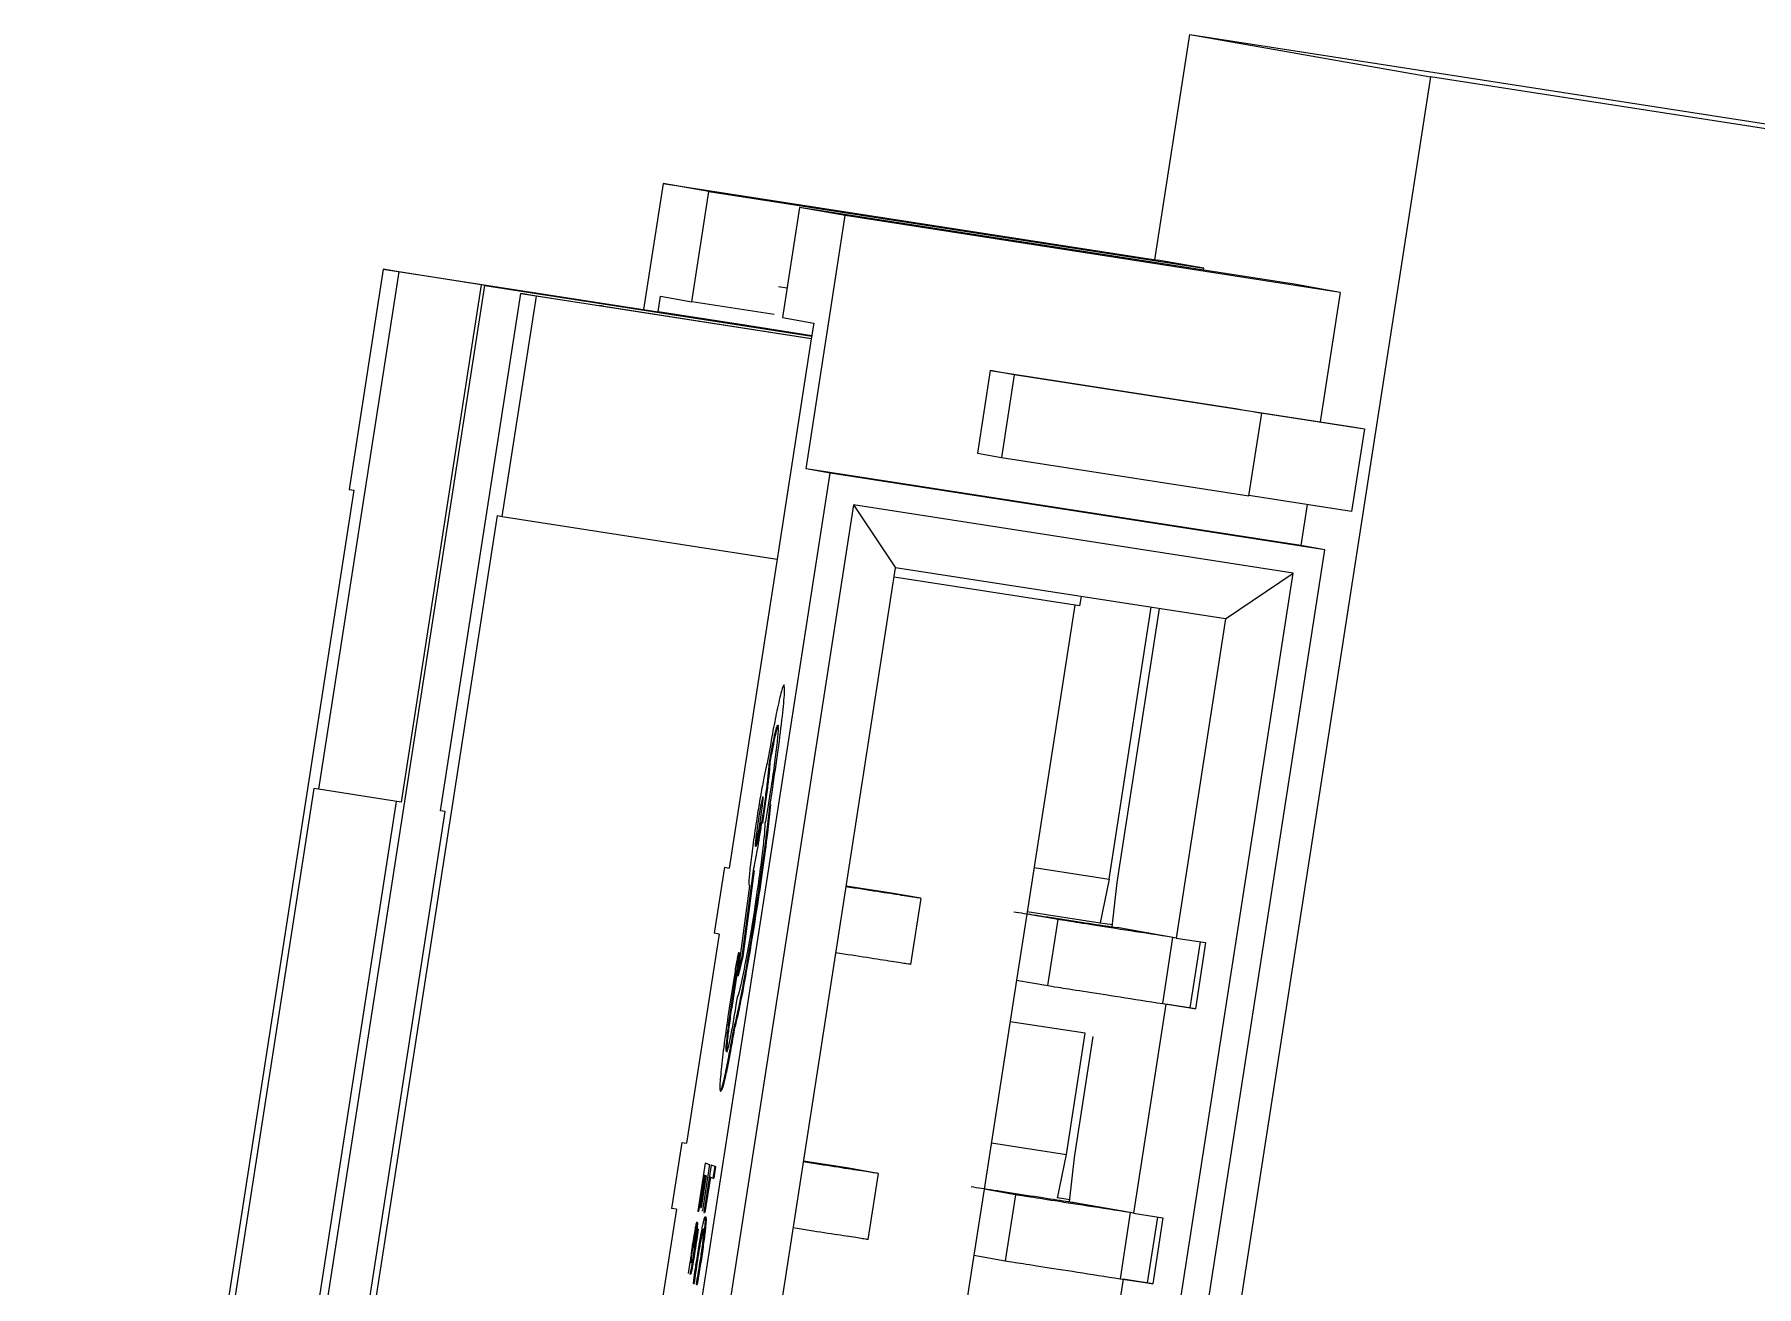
# Model space of a CAD drawing. Header units: millimetres. Extents: x -294 to 2792, y 5 to 1659.
# Drawn here: x -182.427 to -181.809, y 560.844 to 561.293 of the extents above; entities that cross this region are included whole.
import ezdxf

# ---------------------------------------------------------------- set-up
doc = ezdxf.new("R2010")
doc.units = ezdxf.units.MM
doc.layers.get('0').update_dxf_attribs({"lineweight": 18})

msp = doc.modelspace()

# ---------------------------------------------------------------- linework, layer by layer
at = {"color": 7, "linetype": 'Continuous', "lineweight": 25}
for p, q in [((-182.02499, 561.21245), (-182.01244, 561.29337)), ((-182.01244, 561.29337), (-181.92598, 561.27813)), ((-182.01244, 561.29337), (-181.69652, 561.2444)), ((-181.92598, 561.27813), (-182.37448, 558.38571)), ((-181.61006, 561.22915), (-181.92598, 561.27813)), ((-182.20161, 561.23983), (-182.20863, 561.19456)), ((-182.18514, 561.23692), (-182.20161, 561.23983)), ((-182.20161, 561.23983), (-182.02391, 561.21228)), ((-182.19127, 561.1974), (-182.18514, 561.23692)), ((-182.18514, 561.23692), (-182.00744, 561.20938)), ((-182.15264, 561.23119), (-182.15877, 561.19166)), ((-182.13617, 561.22829), (-182.15264, 561.23119)), ((-181.97494, 561.20364), (-182.15264, 561.23119)), ((-182.15027, 561.13737), (-182.13617, 561.22829)), ((-181.95847, 561.20074), (-182.13617, 561.22829)), ((-182.29651, 561.20806), (-182.32531, 561.02228)), ((-182.30214, 561.20905), (-182.3144, 561.13)), ((-182.29651, 561.20806), (-182.30214, 561.20905)), ((-182.30214, 561.20905), (-182.20342, 561.19375)), ((-182.26689, 561.20347), (-182.29651, 561.20806)), ((-182.00744, 561.20938), (-182.02391, 561.21228)), ((-182.00755, 561.2087), (-182.00744, 561.20938)), ((-182.40481, 560.30537), (-182.26559, 561.20324)), ((-182.26689, 561.20347), (-182.2957, 561.01769)), ((-182.26559, 561.20324), (-182.26689, 561.20347)), ((-182.26559, 561.20324), (-182.14822, 561.18505)), ((-182.15713, 561.20222), (-182.16012, 561.20269)), ((-181.95847, 561.20074), (-181.97494, 561.20364)), ((-182.28154, 561.01456), (-182.25273, 561.20034)), ((-182.25936, 561.12029), (-182.2471, 561.19935)), ((-182.2471, 561.19935), (-182.25273, 561.20034)), ((-182.25273, 561.20034), (-182.22312, 561.19575)), ((-182.14838, 561.18404), (-182.2471, 561.19935)), ((-182.22312, 561.19575), (-182.22442, 561.19598)), ((-182.22442, 561.19598), (-182.14835, 561.18419)), ((-182.22442, 561.19598), (-182.22442, 561.19595)), ((-182.20342, 561.19375), (-182.20254, 561.19938)), ((-182.20254, 561.19938), (-182.19127, 561.1974)), ((-182.16166, 561.1928), (-182.19127, 561.1974)), ((-181.95847, 561.20074), (-181.96568, 561.15426)), ((-182.1738, 561.18916), (-182.20342, 561.19375)), ((-182.1482, 561.18519), (-182.1738, 561.18916)), ((-182.15877, 561.19166), (-182.1475, 561.18968)), ((-182.1475, 561.18968), (-182.14838, 561.18404)), ((-182.14838, 561.18404), (-182.16063, 561.10499)), ((-182.08414, 561.17266), (-182.08874, 561.14302)), ((-182.07547, 561.17113), (-182.08414, 561.17266)), ((-182.08414, 561.17266), (-181.99529, 561.15889)), ((-182.07547, 561.17113), (-182.08007, 561.14149)), ((-181.98662, 561.15736), (-182.07547, 561.17113)), ((-181.99529, 561.15889), (-181.99355, 561.15858)), ((-181.99355, 561.15858), (-181.95406, 561.15246)), ((-181.98922, 561.15782), (-181.98662, 561.15736)), ((-181.98922, 561.15782), (-181.94973, 561.1517)), ((-181.99122, 561.12771), (-181.98662, 561.15736)), ((-181.94973, 561.1517), (-181.95433, 561.12205)), ((-181.95406, 561.15246), (-181.94973, 561.1517)), ((-182.08874, 561.14302), (-182.08007, 561.14149)), ((-182.08007, 561.14149), (-181.99122, 561.12771)), ((-182.26664, 560.32948), (-182.1416, 561.13585)), ((-182.1416, 561.13585), (-182.15027, 561.13737)), ((-181.97257, 561.10983), (-182.15027, 561.13737)), ((-181.9639, 561.1083), (-182.1416, 561.13585)), ((-182.31266, 561.12969), (-182.42737, 560.38993)), ((-182.3144, 561.13), (-182.31266, 561.12969)), ((-181.95433, 561.12205), (-181.99121, 561.12777)), ((-182.3758, 560.38084), (-182.26109, 561.1206)), ((-182.26109, 561.1206), (-182.25936, 561.12029)), ((-182.13326, 561.12443), (-182.25523, 560.33783)), ((-181.9753, 561.09995), (-182.13326, 561.12443)), ((-182.13326, 561.12443), (-182.11808, 561.10187)), ((-181.97029, 561.12452), (-181.97257, 561.10983)), ((-182.25936, 561.12029), (-182.16063, 561.10499)), ((-182.08893, 560.30194), (-181.9639, 561.1083)), ((-181.9639, 561.1083), (-181.97257, 561.10983)), ((-182.23392, 560.3548), (-182.11808, 561.10187)), ((-182.16063, 561.10499), (-182.17784, 560.99402)), ((-181.99961, 561.08351), (-182.11808, 561.10187)), ((-182.05204, 561.08815), (-182.11861, 561.09847)), ((-182.09727, 560.31335), (-181.9753, 561.09995)), ((-181.99961, 561.08351), (-181.9753, 561.09995)), ((-182.05151, 561.09155), (-182.05204, 561.08815)), ((-182.05378, 561.08842), (-182.07098, 560.97749)), ((-182.04146, 560.99), (-182.02632, 561.08765)), ((-182.03857, 560.98886), (-182.02332, 561.08718)), ((-181.99961, 561.08351), (-182.01739, 560.96888)), ((-182.15801, 561.05966), (-182.1582, 561.0597)), ((-182.16041, 561.04528), (-182.16021, 561.04525)), ((-182.16344, 561.03188), (-182.16324, 561.03185)), ((-182.32705, 561.02259), (-182.40866, 560.49628)), ((-182.32531, 561.02228), (-182.32705, 561.02259)), ((-182.2957, 561.01769), (-182.32531, 561.02228)), ((-182.1632, 561.01686), (-182.16236, 561.02211)), ((-182.29743, 561.01796), (-182.37904, 560.49169)), ((-182.16433, 561.00665), (-182.1632, 561.01686)), ((-182.163, 561.01683), (-182.16413, 561.00662)), ((-182.36142, 560.48795), (-182.27981, 561.01426)), ((-182.27981, 561.01426), (-182.28154, 561.01456)), ((-182.16728, 561.01084), (-182.16748, 561.01087)), ((-182.16433, 561.00665), (-182.16413, 561.00662)), ((-182.17957, 560.99432), (-182.18325, 560.97061)), ((-182.17957, 560.99432), (-182.17784, 560.99402)), ((-182.17321, 560.96226), (-182.16913, 560.99314)), ((-182.16893, 560.99311), (-182.17301, 560.96223)), ((-182.06839, 560.99417), (-182.04146, 560.99)), ((-182.17058, 560.98761), (-182.17483, 560.95536)), ((-182.17067, 560.98765), (-182.17058, 560.98761)), ((-182.12034, 560.98514), (-182.13581, 560.98754)), ((-182.10901, 560.98314), (-182.12034, 560.98514)), ((-182.04146, 560.99), (-182.0446, 560.97431)), ((-182.04033, 560.97292), (-182.03857, 560.98886)), ((-182.16821, 560.97908), (-182.16802, 560.97905)), ((-182.11264, 560.95942), (-182.10897, 560.98313)), ((-182.07084, 560.97838), (-182.0446, 560.97431)), ((-182.07098, 560.97749), (-182.07466, 560.95377)), ((-182.05971, 560.9755), (-182.07098, 560.97749)), ((-182.06339, 560.95178), (-182.05971, 560.9755)), ((-182.04459, 560.97436), (-182.04025, 560.97369)), ((-182.01849, 560.96907), (-182.03856, 560.97261)), ((-182.18152, 560.9703), (-182.19316, 560.8952)), ((-182.18152, 560.9703), (-182.18325, 560.97061)), ((-182.02216, 560.94536), (-182.01849, 560.96907)), ((-182.01739, 560.96888), (-182.01849, 560.96907)), ((-182.01739, 560.96888), (-182.00677, 560.96722)), ((-182.01229, 560.94383), (-182.00862, 560.96751)), ((-182.00677, 560.96722), (-182.01044, 560.9435)), ((-182.17483, 560.95536), (-182.17321, 560.96226)), ((-182.17301, 560.96223), (-182.17463, 560.95533)), ((-182.17443, 560.96365), (-182.17424, 560.96362)), ((-182.17321, 560.96226), (-182.17301, 560.96223)), ((-182.17577, 560.95713), (-182.17786, 560.94364)), ((-182.17705, 560.94481), (-182.17545, 560.95509)), ((-182.17526, 560.95506), (-182.17685, 560.94478)), ((-182.17545, 560.95509), (-182.17523, 560.95646)), ((-182.17545, 560.95509), (-182.17526, 560.95506)), ((-182.17503, 560.95643), (-182.17526, 560.95506)), ((-182.17523, 560.95646), (-182.17503, 560.95643)), ((-182.17483, 560.95536), (-182.17463, 560.95533)), ((-182.07466, 560.95377), (-182.0863, 560.87867)), ((-182.07466, 560.95377), (-182.06339, 560.95178)), ((-182.17503, 560.94748), (-182.17531, 560.94565)), ((-182.17355, 560.94817), (-182.17335, 560.94814)), ((-182.17705, 560.94481), (-182.17685, 560.94478)), ((-182.02107, 560.94516), (-182.03271, 560.87006)), ((-182.02216, 560.94536), (-182.01229, 560.94383)), ((-182.02216, 560.94536), (-182.02107, 560.94516)), ((-182.01044, 560.9435), (-182.02107, 560.94516)), ((-182.01229, 560.94383), (-182.01044, 560.9435)), ((-182.17605, 560.93606), (-182.17624, 560.93609)), ((-182.05004, 560.93466), (-182.07697, 560.93883)), ((-182.05678, 560.89118), (-182.05004, 560.93466)), ((-182.05389, 560.89004), (-182.04715, 560.93352)), ((-182.17885, 560.92808), (-182.17865, 560.92805)), ((-182.18104, 560.91391), (-182.18084, 560.91387)), ((-182.1949, 560.8955), (-182.19858, 560.87179)), ((-182.1949, 560.8955), (-182.19316, 560.8952)), ((-182.08371, 560.89535), (-182.05678, 560.89118)), ((-182.1865, 560.88805), (-182.18918, 560.87075)), ((-182.18492, 560.88754), (-182.1875, 560.87098)), ((-182.18431, 560.88729), (-182.18695, 560.87033)), ((-182.18512, 560.88757), (-182.1865, 560.88805)), ((-182.1865, 560.88805), (-182.1863, 560.88801)), ((-182.1863, 560.88801), (-182.18492, 560.88754)), ((-182.18512, 560.88757), (-182.18492, 560.88754)), ((-182.18294, 560.88681), (-182.18431, 560.88729)), ((-182.18431, 560.88729), (-182.18412, 560.88726)), ((-182.18412, 560.88726), (-182.18274, 560.88678)), ((-182.18358, 560.88266), (-182.18294, 560.88681)), ((-182.18274, 560.88678), (-182.18339, 560.88263)), ((-182.18294, 560.88681), (-182.18274, 560.88678)), ((-182.13566, 560.88632), (-182.15113, 560.88872)), ((-182.12433, 560.88432), (-182.13566, 560.88632)), ((-182.05993, 560.87549), (-182.05678, 560.89118)), ((-182.05565, 560.87411), (-182.05389, 560.89004)), ((-182.18903, 560.8707), (-182.18698, 560.88384)), ((-182.18679, 560.88381), (-182.18883, 560.87067)), ((-182.18652, 560.88368), (-182.18831, 560.87218)), ((-182.18617, 560.88359), (-182.18795, 560.8721)), ((-182.18698, 560.88384), (-182.18652, 560.88368)), ((-182.18679, 560.87028), (-182.1848, 560.88308)), ((-182.1846, 560.88305), (-182.18659, 560.87025)), ((-182.1848, 560.88308), (-182.18358, 560.88266)), ((-182.18358, 560.88266), (-182.18339, 560.88263)), ((-182.12797, 560.8606), (-182.12429, 560.88431)), ((-182.0863, 560.87867), (-182.08998, 560.85495)), ((-182.07503, 560.87668), (-182.0863, 560.87867)), ((-182.07503, 560.87668), (-182.07871, 560.85296)), ((-182.05557, 560.87487), (-182.05992, 560.87554)), ((-182.03381, 560.87025), (-182.05388, 560.87379)), ((-182.19684, 560.87148), (-182.20849, 560.79638)), ((-182.19684, 560.87148), (-182.19858, 560.87179)), ((-182.18952, 560.86681), (-182.18932, 560.86678)), ((-182.18918, 560.87075), (-182.18903, 560.8707)), ((-182.18883, 560.87067), (-182.18903, 560.8707)), ((-182.18815, 560.87213), (-182.18795, 560.8721)), ((-182.18769, 560.87101), (-182.1875, 560.87098)), ((-182.18695, 560.87033), (-182.18679, 560.87028)), ((-182.18659, 560.87025), (-182.18679, 560.87028)), ((-182.18649, 560.86879), (-182.18629, 560.86876)), ((-182.03381, 560.87025), (-182.03749, 560.84654)), ((-182.03271, 560.87006), (-182.03381, 560.87025)), ((-182.03271, 560.87006), (-182.02209, 560.8684)), ((-182.02762, 560.84501), (-182.02394, 560.86869)), ((-182.02209, 560.8684), (-182.02577, 560.84468)), ((-182.19043, 560.86159), (-182.19024, 560.86156)), ((-182.18994, 560.86269), (-182.19014, 560.86272)), ((-182.18938, 560.86439), (-182.18919, 560.86436)), ((-182.18902, 560.86431), (-182.18922, 560.86434)), ((-182.18919, 560.86436), (-182.18902, 560.86431)), ((-182.18804, 560.86141), (-182.18784, 560.86138)), ((-182.18716, 560.86443), (-182.18696, 560.8644)), ((-182.18668, 560.86396), (-182.18648, 560.86393)), ((-182.19018, 560.85905), (-182.1912, 560.85223)), ((-182.19096, 560.85853), (-182.19076, 560.8585)), ((-182.19038, 560.85908), (-182.19018, 560.85905)), ((-182.19035, 560.8564), (-182.19016, 560.85637)), ((-182.08998, 560.85495), (-182.10162, 560.77985)), ((-182.08998, 560.85495), (-182.07871, 560.85296)), ((-182.19202, 560.85247), (-182.19265, 560.84845)), ((-182.19187, 560.85242), (-182.19202, 560.85247)), ((-182.19202, 560.85247), (-182.19182, 560.85244)), ((-182.19201, 560.84822), (-182.19181, 560.84819)), ((-182.19182, 560.85244), (-182.19167, 560.85239)), ((-182.19162, 560.85233), (-182.19143, 560.8523)), ((-182.19156, 560.85413), (-182.19136, 560.8541)), ((-182.18955, 560.84448), (-182.18831, 560.85208)), ((-182.18947, 560.8532), (-182.18927, 560.85317)), ((-182.18811, 560.85205), (-182.18935, 560.84445)), ((-182.18831, 560.85208), (-182.18811, 560.85205)), ((-182.19084, 560.84492), (-182.19067, 560.84486)), ((-182.19067, 560.84486), (-182.19047, 560.84483)), ((-182.18974, 560.84454), (-182.18955, 560.84448)), ((-182.18955, 560.84448), (-182.18935, 560.84445)), ((-182.03639, 560.84634), (-182.04803, 560.77124)), ((-182.03749, 560.84654), (-182.02762, 560.84501)), ((-182.03749, 560.84654), (-182.03639, 560.84634)), ((-182.02577, 560.84468), (-182.03639, 560.84634)), ((-182.02762, 560.84501), (-182.02577, 560.84468))]:
    msp.add_line(p, q, dxfattribs=at)
for points, knots in [([(-182.15819, 561.05969), (-182.15845, 561.05936), (-182.15897, 561.05869), (-182.16016, 561.05321), (-182.16075, 561.05046)], [0, 0, 0, 0, 0.00483483, 0.009688774, 0.009688774, 0.009688774, 0.009688774]), ([(-182.15875, 561.04856), (-182.15842, 561.05175), (-182.15777, 561.05815), (-182.15805, 561.05918), (-182.15819, 561.05969)], [0, 0, 0, 0, 0.00560649, 0.01123747, 0.01123747, 0.01123747, 0.01123747]), ([(-182.16075, 561.05046), (-182.16127, 561.04786), (-182.1623, 561.04265), (-182.16347, 561.03577), (-182.16406, 561.03233)], [0, 0, 0, 0, 0.00920886, 0.01842749, 0.01842749, 0.01842749, 0.01842749]), ([(-182.16236, 561.02211), (-182.16162, 561.02705), (-182.16012, 561.03696), (-182.1592, 561.04469), (-182.15875, 561.04856)], [0, 0, 0, 0, 0.01330272, 0.02670195, 0.02670195, 0.02670195, 0.02670195]), ([(-182.16344, 561.03188), (-182.16309, 561.0338), (-182.16241, 561.03762), (-182.16151, 561.04188), (-182.16078, 561.04483), (-182.16053, 561.04513), (-182.16041, 561.04528)], [0, 0, 0, 0, 0.0034359, 0.0068236, 0.01034211, 0.01381222, 0.01381222, 0.01381222, 0.01381222]), ([(-182.16021, 561.04525), (-182.16034, 561.0451), (-182.16059, 561.0448), (-182.16132, 561.04185), (-182.16221, 561.03759), (-182.1629, 561.03377), (-182.16324, 561.03185)], [0, 0, 0, 0, 0.00347011, 0.00698861, 0.01037632, 0.01381222, 0.01381222, 0.01381222, 0.01381222]), ([(-182.16041, 561.04528), (-182.16033, 561.04493), (-182.16017, 561.04423), (-182.1607, 561.03864), (-182.16162, 561.03111), (-182.16253, 561.02508), (-182.16298, 561.02208)], [0, 0, 0, 0, 0.00585986, 0.01170869, 0.01758898, 0.02341145, 0.02341145, 0.02341145, 0.02341145]), ([(-182.16406, 561.03233), (-182.1643, 561.03145), (-182.16477, 561.02967), (-182.16581, 561.02443), (-182.16695, 561.01806), (-182.16772, 561.01325), (-182.1681, 561.01085)], [0, 0, 0, 0, 0.00542069, 0.01081956, 0.01636213, 0.02187452, 0.02187452, 0.02187452, 0.02187452]), ([(-182.16613, 561.01017), (-182.16577, 561.01254), (-182.16506, 561.01727), (-182.16423, 561.0236), (-182.16363, 561.02886), (-182.1635, 561.03088), (-182.16344, 561.03188)], [0, 0, 0, 0, 0.00554823, 0.0110768, 0.01653216, 0.02188802, 0.02188802, 0.02188802, 0.02188802]), ([(-182.16324, 561.03185), (-182.1633, 561.03085), (-182.16343, 561.02883), (-182.16403, 561.02357), (-182.16486, 561.01724), (-182.16558, 561.01251), (-182.16594, 561.01014)], [0, 0, 0, 0, 0.00535586, 0.01081121, 0.01633978, 0.02188802, 0.02188802, 0.02188802, 0.02188802]), ([(-182.16298, 561.02208), (-182.16332, 561.01997), (-182.164, 561.0157), (-182.16467, 561.01193), (-182.16501, 561.01002)], [0, 0, 0, 0, 0.00604376, 0.01223541, 0.01223541, 0.01223541, 0.01223541]), ([(-182.16671, 561.01061), (-182.16654, 561.01176), (-182.16619, 561.01408), (-182.16589, 561.01656), (-182.16572, 561.0181), (-182.16563, 561.01927), (-182.16567, 561.01974), (-182.1658, 561.0196), (-182.166, 561.01896), (-182.1663, 561.0176), (-182.16664, 561.01584), (-182.16701, 561.0138), (-182.16729, 561.01206), (-182.16748, 561.01087)], [0, 0, 0, 0, 0.00225499, 0.0045173, 0.0056591, 0.00677847, 0.00913441, 0.01027853, 0.01139863, 0.01375224, 0.01487706, 0.01597937, 0.018289, 0.018289, 0.018289, 0.018289]), ([(-182.1681, 561.01085), (-182.16855, 561.00783), (-182.16946, 561.00179), (-182.17039, 560.99426), (-182.17091, 560.98872), (-182.17075, 560.988), (-182.17067, 560.98765)], [0, 0, 0, 0, 0.00585937, 0.01170769, 0.01758749, 0.02340947, 0.02340947, 0.02340947, 0.02340947]), ([(-182.16913, 560.99314), (-182.1689, 560.99426), (-182.16846, 560.99646), (-182.1677, 561.00061), (-182.16691, 561.00522), (-182.1664, 561.00849), (-182.16613, 561.01017)], [0, 0, 0, 0, 0.00438805, 0.00858931, 0.01282051, 0.01729403, 0.01729403, 0.01729403, 0.01729403]), ([(-182.16501, 561.01002), (-182.16509, 561.00865), (-182.16524, 561.00592), (-182.16609, 560.99841), (-182.16728, 560.98931), (-182.16832, 560.98248), (-182.16883, 560.97906)], [0, 0, 0, 0, 0.00774056, 0.0153972, 0.02328721, 0.03120794, 0.03120794, 0.03120794, 0.03120794]), ([(-182.16748, 561.01087), (-182.16765, 561.00969), (-182.16801, 561.00733), (-182.16832, 561.00485), (-182.16847, 561.00333), (-182.16856, 561.0022), (-182.16852, 561.00174), (-182.16839, 561.00188), (-182.16819, 561.00252), (-182.16789, 561.00388), (-182.16755, 561.00564), (-182.16718, 561.00768), (-182.1669, 561.00943), (-182.16671, 561.01061)], [0, 0, 0, 0, 0.00230139, 0.00459631, 0.00572109, 0.00682335, 0.00913287, 0.01027714, 0.01139726, 0.01375045, 0.01487522, 0.01597748, 0.01828701, 0.01828701, 0.01828701, 0.01828701]), ([(-182.16652, 561.01058), (-182.16671, 561.00939), (-182.16699, 561.00765), (-182.16735, 561.00561), (-182.16769, 561.00385), (-182.16799, 561.00249), (-182.1682, 561.00185), (-182.16832, 561.00171), (-182.16836, 561.00217), (-182.16827, 561.0033), (-182.16812, 561.00481), (-182.16781, 561.0073), (-182.16746, 561.00966), (-182.16728, 561.01084)], [0, 0, 0, 0, 0.00230953, 0.00341179, 0.00453656, 0.00688975, 0.00800987, 0.00915414, 0.01146366, 0.01256592, 0.0136907, 0.01598562, 0.01828701, 0.01828701, 0.01828701, 0.01828701]), ([(-182.16821, 560.97908), (-182.16747, 560.98398), (-182.16597, 560.99385), (-182.16488, 561.00236), (-182.16433, 561.00665)], [0, 0, 0, 0, 0.01382083, 0.02783887, 0.02783887, 0.02783887, 0.02783887]), ([(-182.16413, 561.00662), (-182.16468, 561.00233), (-182.16577, 560.99382), (-182.16727, 560.98395), (-182.16802, 560.97905)], [0, 0, 0, 0, 0.01401533, 0.02783887, 0.02783887, 0.02783887, 0.02783887]), ([(-182.16883, 560.97906), (-182.16947, 560.97511), (-182.17072, 560.96723), (-182.17257, 560.95731), (-182.17415, 560.94978), (-182.17474, 560.94824), (-182.17503, 560.94748)], [0, 0, 0, 0, 0.00809596, 0.01618375, 0.02425615, 0.03222728, 0.03222728, 0.03222728, 0.03222728]), ([(-182.17355, 560.94817), (-182.17268, 560.9528), (-182.17094, 560.96197), (-182.16912, 560.97342), (-182.16821, 560.97908)], [0, 0, 0, 0, 0.01586938, 0.03137523, 0.03137523, 0.03137523, 0.03137523]), ([(-182.16802, 560.97905), (-182.16892, 560.97339), (-182.17075, 560.96193), (-182.17248, 560.95277), (-182.17335, 560.94814)], [0, 0, 0, 0, 0.01551063, 0.03137522, 0.03137522, 0.03137522, 0.03137522]), ([(-182.07569, 560.97832), (-182.07324, 560.97794), (-182.06831, 560.97719), (-182.05573, 560.97525), (-182.04608, 560.97376), (-182.0404, 560.97289), (-182.03916, 560.9727), (-182.03856, 560.97261)], [0, 0, 0, 0, 0.00935221, 0.01876806, 0.02809264, 0.03294075, 0.0375716, 0.0375716, 0.0375716, 0.0375716]), ([(-182.17443, 560.96365), (-182.17449, 560.96357), (-182.17459, 560.9634), (-182.17493, 560.96187), (-182.17534, 560.95975), (-182.17562, 560.958), (-182.17577, 560.95713)], [0, 0, 0, 0, 0.001692584, 0.003344107, 0.005029071, 0.006681683, 0.006681683, 0.006681683, 0.006681683]), ([(-182.17523, 560.95646), (-182.17509, 560.95741), (-182.17488, 560.95881), (-182.17466, 560.96047), (-182.1745, 560.96187), (-182.17436, 560.96329), (-182.17441, 560.96353), (-182.17443, 560.96365)], [0, 0, 0, 0, 0.00184689, 0.002730655, 0.003635056, 0.005449386, 0.007254493, 0.007254493, 0.007254493, 0.007254493]), ([(-182.17424, 560.96362), (-182.17421, 560.9635), (-182.17417, 560.96326), (-182.1743, 560.96184), (-182.17446, 560.96044), (-182.17468, 560.95878), (-182.17489, 560.95738), (-182.17503, 560.95643)], [0, 0, 0, 0, 0.001805107, 0.003619436, 0.004523837, 0.005407602, 0.007254493, 0.007254493, 0.007254493, 0.007254493]), ([(-182.17624, 560.93609), (-182.17587, 560.93752), (-182.17511, 560.94043), (-182.17408, 560.94555), (-182.17355, 560.94817)], [0, 0, 0, 0, 0.00606168, 0.01237749, 0.01237749, 0.01237749, 0.01237749]), ([(-182.17335, 560.94814), (-182.17388, 560.94552), (-182.17492, 560.9404), (-182.17567, 560.93749), (-182.17605, 560.93606)], [0, 0, 0, 0, 0.00631416, 0.01237749, 0.01237749, 0.01237749, 0.01237749]), ([(-182.17786, 560.94364), (-182.17844, 560.93969), (-182.17962, 560.93173), (-182.18031, 560.92571), (-182.18065, 560.92269)], [0, 0, 0, 0, 0.01051336, 0.02114372, 0.02114372, 0.02114372, 0.02114372]), ([(-182.17885, 560.92808), (-182.17891, 560.92833), (-182.17904, 560.92881), (-182.17868, 560.93274), (-182.17803, 560.93816), (-182.17738, 560.9426), (-182.17705, 560.94481)], [0, 0, 0, 0, 0.00425914, 0.00844469, 0.01267642, 0.01687543, 0.01687543, 0.01687543, 0.01687543]), ([(-182.17531, 560.94565), (-182.17569, 560.94329), (-182.17625, 560.93979), (-182.17699, 560.9357), (-182.17767, 560.9322), (-182.17843, 560.92871), (-182.17871, 560.92829), (-182.17885, 560.92808)], [0, 0, 0, 0, 0.00451207, 0.00671682, 0.00900562, 0.01352167, 0.01797984, 0.01797984, 0.01797984, 0.01797984]), ([(-182.17685, 560.94478), (-182.17718, 560.94257), (-182.17784, 560.93813), (-182.17849, 560.93271), (-182.17884, 560.92878), (-182.17871, 560.9283), (-182.17865, 560.92805)], [0, 0, 0, 0, 0.00419901, 0.00843074, 0.01261629, 0.01687543, 0.01687543, 0.01687543, 0.01687543]), ([(-182.18104, 560.91391), (-182.18084, 560.9142), (-182.18045, 560.9148), (-182.17927, 560.91981), (-182.17785, 560.92685), (-182.17678, 560.93302), (-182.17624, 560.93609)], [0, 0, 0, 0, 0.00567349, 0.01138594, 0.01711477, 0.02278308, 0.02278308, 0.02278308, 0.02278308]), ([(-182.17605, 560.93606), (-182.17658, 560.93299), (-182.17765, 560.92681), (-182.17907, 560.91978), (-182.18025, 560.91476), (-182.18065, 560.91417), (-182.18084, 560.91387)], [0, 0, 0, 0, 0.00566831, 0.01139714, 0.01710959, 0.02278308, 0.02278308, 0.02278308, 0.02278308]), ([(-182.18065, 560.92269), (-182.1809, 560.92017), (-182.18139, 560.91513), (-182.18116, 560.91431), (-182.18104, 560.91391)], [0, 0, 0, 0, 0.004424461, 0.00886699, 0.00886699, 0.00886699, 0.00886699]), ([(-182.05388, 560.87379), (-182.05449, 560.87388), (-182.05572, 560.87407), (-182.06141, 560.87494), (-182.07105, 560.87643), (-182.08364, 560.87837), (-182.08856, 560.87912), (-182.09102, 560.8795)], [0, 0, 0, 0, 0.00463085, 0.00947896, 0.01880354, 0.02821939, 0.0375716, 0.0375716, 0.0375716, 0.0375716]), ([(-182.19038, 560.85908), (-182.19021, 560.86021), (-182.18991, 560.86229), (-182.18962, 560.86453), (-182.1895, 560.86572), (-182.18944, 560.86659), (-182.18949, 560.86672), (-182.18952, 560.86681)], [0, 0, 0, 0, 0.002268672, 0.004135835, 0.00500396, 0.005879816, 0.007803885, 0.007803885, 0.007803885, 0.007803885]), ([(-182.18952, 560.86681), (-182.18957, 560.86672), (-182.18965, 560.8666), (-182.18986, 560.86577), (-182.18997, 560.86519), (-182.19003, 560.86491)], [0, 0, 0, 0, 0.001026278, 0.001503769, 0.001982809, 0.001982809, 0.001982809, 0.001982809]), ([(-182.18649, 560.86879), (-182.18661, 560.86866), (-182.18679, 560.86846), (-182.18723, 560.86672), (-182.1875, 560.86546), (-182.18763, 560.86483)], [0, 0, 0, 0, 0.002183334, 0.003180485, 0.004165413, 0.004165413, 0.004165413, 0.004165413]), ([(-182.18668, 560.86396), (-182.1866, 560.86469), (-182.18645, 560.86614), (-182.18631, 560.86824), (-182.18642, 560.86856), (-182.18649, 560.86879)], [0, 0, 0, 0, 0.001166504, 0.002336236, 0.004873809, 0.004873809, 0.004873809, 0.004873809]), ([(-182.18629, 560.86876), (-182.18622, 560.86853), (-182.18612, 560.86821), (-182.18625, 560.86611), (-182.18641, 560.86466), (-182.18648, 560.86393)], [0, 0, 0, 0, 0.002537574, 0.003707305, 0.004873809, 0.004873809, 0.004873809, 0.004873809]), ([(-182.19096, 560.85853), (-182.19086, 560.85912), (-182.19069, 560.86023), (-182.19052, 560.86115), (-182.19043, 560.86159)], [0, 0, 0, 0, 0.001634328, 0.003103087, 0.003103087, 0.003103087, 0.003103087]), ([(-182.19003, 560.86491), (-182.19017, 560.86416), (-182.19047, 560.86257), (-182.19077, 560.86064), (-182.19094, 560.85962)], [0, 0, 0, 0, 0.002531825, 0.00535975, 0.00535975, 0.00535975, 0.00535975]), ([(-182.19076, 560.8585), (-182.19067, 560.85909), (-182.19049, 560.8602), (-182.19032, 560.86112), (-182.19024, 560.86156)], [0, 0, 0, 0, 0.001634261, 0.003103087, 0.003103087, 0.003103087, 0.003103087]), ([(-182.19018, 560.8616), (-182.19024, 560.8611), (-182.1904, 560.8599), (-182.1906, 560.8585), (-182.19073, 560.85769)], [0, 0, 0, 0, 0.001659183, 0.003954773, 0.003954773, 0.003954773, 0.003954773]), ([(-182.18938, 560.86439), (-182.18953, 560.86323), (-182.18981, 560.86094), (-182.19023, 560.85818), (-182.19043, 560.85682)], [0, 0, 0, 0, 0.003895761, 0.007643237, 0.007643237, 0.007643237, 0.007643237]), ([(-182.19043, 560.86159), (-182.1904, 560.86176), (-182.19033, 560.86209), (-182.19022, 560.86258), (-182.19017, 560.86266), (-182.19014, 560.86272)], [0, 0, 0, 0, 0.000293419, 0.000578898, 0.001172155, 0.001172155, 0.001172155, 0.001172155]), ([(-182.19035, 560.8564), (-182.19013, 560.85784), (-182.18971, 560.86063), (-182.18938, 560.86313), (-182.18922, 560.86434)], [0, 0, 0, 0, 0.004131622, 0.008019977, 0.008019977, 0.008019977, 0.008019977]), ([(-182.19024, 560.86156), (-182.1902, 560.86173), (-182.19013, 560.86206), (-182.19002, 560.86255), (-182.18997, 560.86263), (-182.18994, 560.86269)], [0, 0, 0, 0, 0.000293419, 0.000578898, 0.001172155, 0.001172155, 0.001172155, 0.001172155]), ([(-182.18932, 560.86678), (-182.18929, 560.86669), (-182.18925, 560.86656), (-182.18931, 560.86568), (-182.18943, 560.8645), (-182.18971, 560.86226), (-182.19002, 560.86018), (-182.19018, 560.85905)], [0, 0, 0, 0, 0.001924069, 0.002799925, 0.00366805, 0.005535213, 0.007803885, 0.007803885, 0.007803885, 0.007803885]), ([(-182.19014, 560.86272), (-182.19012, 560.86266), (-182.1901, 560.86257), (-182.19013, 560.86209), (-182.19016, 560.86177), (-182.19018, 560.8616)], [0, 0, 0, 0, 0.000591063, 0.000858422, 0.00112016, 0.00112016, 0.00112016, 0.00112016]), ([(-182.18902, 560.86431), (-182.18918, 560.8631), (-182.18951, 560.8606), (-182.18994, 560.85781), (-182.19016, 560.85637)], [0, 0, 0, 0, 0.003888355, 0.008019977, 0.008019977, 0.008019977, 0.008019977]), ([(-182.18763, 560.86483), (-182.18777, 560.86413), (-182.18805, 560.86271), (-182.1887, 560.85908), (-182.1892, 560.85598), (-182.18953, 560.85385)], [0, 0, 0, 0, 0.00269635, 0.00537328, 0.01114654, 0.01114654, 0.01114654, 0.01114654]), ([(-182.18947, 560.8532), (-182.18922, 560.85476), (-182.18885, 560.85708), (-182.18836, 560.85978), (-182.18815, 560.86086), (-182.18804, 560.86141)], [0, 0, 0, 0, 0.004240376, 0.006262304, 0.008334259, 0.008334259, 0.008334259, 0.008334259]), ([(-182.18784, 560.86138), (-182.18795, 560.86083), (-182.18817, 560.85975), (-182.18865, 560.85704), (-182.18902, 560.85473), (-182.18927, 560.85317)], [0, 0, 0, 0, 0.002071925, 0.004093841, 0.008334259, 0.008334259, 0.008334259, 0.008334259]), ([(-182.18727, 560.86091), (-182.18734, 560.86032), (-182.18747, 560.85914), (-182.18785, 560.85623), (-182.18823, 560.85376), (-182.18848, 560.85209)], [0, 0, 0, 0, 0.002195961, 0.004348557, 0.008897958, 0.008897958, 0.008897958, 0.008897958]), ([(-182.18831, 560.85208), (-182.18797, 560.85431), (-182.18747, 560.85762), (-182.18696, 560.86155), (-182.18677, 560.86315), (-182.18668, 560.86396)], [0, 0, 0, 0, 0.00610999, 0.00902017, 0.01199398, 0.01199398, 0.01199398, 0.01199398]), ([(-182.18648, 560.86393), (-182.18657, 560.86312), (-182.18676, 560.86152), (-182.18728, 560.85759), (-182.18778, 560.85428), (-182.18811, 560.85205)], [0, 0, 0, 0, 0.00297381, 0.00588399, 0.01199398, 0.01199398, 0.01199398, 0.01199398]), ([(-182.18804, 560.86141), (-182.18794, 560.86189), (-182.18773, 560.86285), (-182.18739, 560.86418), (-182.18725, 560.86433), (-182.18716, 560.86443)], [0, 0, 0, 0, 0.000750378, 0.001513323, 0.003187804, 0.003187804, 0.003187804, 0.003187804]), ([(-182.18696, 560.8644), (-182.18705, 560.8643), (-182.18719, 560.86415), (-182.18754, 560.86282), (-182.18774, 560.86186), (-182.18784, 560.86138)], [0, 0, 0, 0, 0.001674482, 0.002437427, 0.003187804, 0.003187804, 0.003187804, 0.003187804]), ([(-182.18716, 560.86443), (-182.1871, 560.86427), (-182.18701, 560.86403), (-182.18711, 560.86251), (-182.18722, 560.86144), (-182.18727, 560.86091)], [0, 0, 0, 0, 0.001875331, 0.002724345, 0.003557561, 0.003557561, 0.003557561, 0.003557561]), ([(-182.19202, 560.84823), (-182.19195, 560.84828), (-182.19186, 560.84835), (-182.19162, 560.84924), (-182.19142, 560.85015), (-182.19119, 560.85134), (-182.19083, 560.85339), (-182.19055, 560.85516), (-182.19035, 560.8564)], [0, 0, 0, 0, 0.002346141, 0.003341395, 0.004271448, 0.005190513, 0.006154657, 0.008394462, 0.008394462, 0.008394462, 0.008394462]), ([(-182.19094, 560.85962), (-182.19105, 560.85889), (-182.19126, 560.85747), (-182.19153, 560.85549), (-182.19174, 560.85377), (-182.19182, 560.85295), (-182.19185, 560.85253)], [0, 0, 0, 0, 0.001840553, 0.00356117, 0.00529094, 0.007157053, 0.007157053, 0.007157053, 0.007157053]), ([(-182.19016, 560.85637), (-182.19035, 560.85513), (-182.19063, 560.85336), (-182.19099, 560.85131), (-182.19122, 560.85012), (-182.19142, 560.84921), (-182.19166, 560.84832), (-182.19175, 560.84825), (-182.19182, 560.8482)], [0, 0, 0, 0, 0.002239805, 0.003203949, 0.004123014, 0.005053068, 0.006048321, 0.008394462, 0.008394462, 0.008394462, 0.008394462]), ([(-182.19156, 560.85413), (-182.19148, 560.85476), (-182.19133, 560.85604), (-182.19108, 560.85769), (-182.19096, 560.85853)], [0, 0, 0, 0, 0.002193734, 0.004441567, 0.004441567, 0.004441567, 0.004441567]), ([(-182.19043, 560.85682), (-182.19055, 560.85613), (-182.19071, 560.85512), (-182.19091, 560.85398), (-182.19104, 560.85332), (-182.19116, 560.85282), (-182.1913, 560.85232), (-182.19136, 560.85228), (-182.1914, 560.85226)], [0, 0, 0, 0, 0.001174552, 0.001694013, 0.002204281, 0.002736596, 0.003318662, 0.004708359, 0.004708359, 0.004708359, 0.004708359]), ([(-182.19136, 560.8541), (-182.19128, 560.85473), (-182.19113, 560.85601), (-182.19088, 560.85766), (-182.19076, 560.8585)], [0, 0, 0, 0, 0.002193864, 0.004441567, 0.004441567, 0.004441567, 0.004441567]), ([(-182.19162, 560.85233), (-182.19165, 560.85243), (-182.1917, 560.85261), (-182.1916, 560.85363), (-182.19156, 560.85413)], [0, 0, 0, 0, 0.000932819, 0.001812245, 0.001812245, 0.001812245, 0.001812245]), ([(-182.19143, 560.8523), (-182.19145, 560.8524), (-182.1915, 560.85258), (-182.19141, 560.8536), (-182.19136, 560.8541)], [0, 0, 0, 0, 0.000932819, 0.001812245, 0.001812245, 0.001812245, 0.001812245]), ([(-182.18953, 560.85385), (-182.18979, 560.8522), (-182.19026, 560.84911), (-182.19066, 560.84625), (-182.19084, 560.84492)], [0, 0, 0, 0, 0.004848145, 0.009024029, 0.009024029, 0.009024029, 0.009024029]), ([(-182.19067, 560.84486), (-182.1905, 560.84613), (-182.19015, 560.84876), (-182.1897, 560.85168), (-182.18947, 560.8532)], [0, 0, 0, 0, 0.004055016, 0.008419338, 0.008419338, 0.008419338, 0.008419338]), ([(-182.18927, 560.85317), (-182.1895, 560.85165), (-182.18995, 560.84873), (-182.1903, 560.8461), (-182.19047, 560.84483)], [0, 0, 0, 0, 0.004364328, 0.008419338, 0.008419338, 0.008419338, 0.008419338]), ([(-182.18848, 560.85209), (-182.18869, 560.85075), (-182.18911, 560.8481), (-182.18953, 560.84572), (-182.18974, 560.84454)], [0, 0, 0, 0, 0.003886318, 0.007654384, 0.007654384, 0.007654384, 0.007654384])]:
    msp.add_open_spline(points, degree=3, knots=knots, dxfattribs=at)
for points in [[(-182.10901, 560.98314), (-182.10922, 560.98317), (-182.10964, 560.98323), (-182.11542, 560.98411), (-182.12423, 560.98547), (-182.13205, 560.98668), (-182.13597, 560.98728)], [(-182.01849, 560.96907), (-182.02369, 560.96988), (-182.03409, 560.97149), (-182.04754, 560.97359), (-182.05725, 560.9751), (-182.05889, 560.97537), (-182.05971, 560.9755)], [(-182.11268, 560.95942), (-182.1129, 560.95945), (-182.11332, 560.95951), (-182.11909, 560.96039), (-182.1279, 560.96175), (-182.13573, 560.96296), (-182.13965, 560.96357)], [(-182.06339, 560.95178), (-182.06257, 560.95165), (-182.06093, 560.95139), (-182.05122, 560.94987), (-182.03777, 560.94778), (-182.02737, 560.94616), (-182.02216, 560.94536)], [(-182.12433, 560.88432), (-182.12454, 560.88435), (-182.12496, 560.88441), (-182.13074, 560.88529), (-182.13955, 560.88665), (-182.14738, 560.88786), (-182.15129, 560.88847)], [(-182.03381, 560.87025), (-182.03901, 560.87106), (-182.04941, 560.87267), (-182.06287, 560.87477), (-182.07257, 560.87628), (-182.07421, 560.87655), (-182.07503, 560.87668)], [(-182.12801, 560.8606), (-182.12822, 560.86063), (-182.12864, 560.86069), (-182.13442, 560.86158), (-182.14323, 560.86293), (-182.15106, 560.86414), (-182.15497, 560.86475)], [(-182.07871, 560.85296), (-182.07789, 560.85283), (-182.07625, 560.85257), (-182.06654, 560.85105), (-182.05309, 560.84896), (-182.04269, 560.84734), (-182.03749, 560.84654)]]:
    msp.add_open_spline(points, degree=3, dxfattribs=at)

doc.saveas('drawing.dxf')
